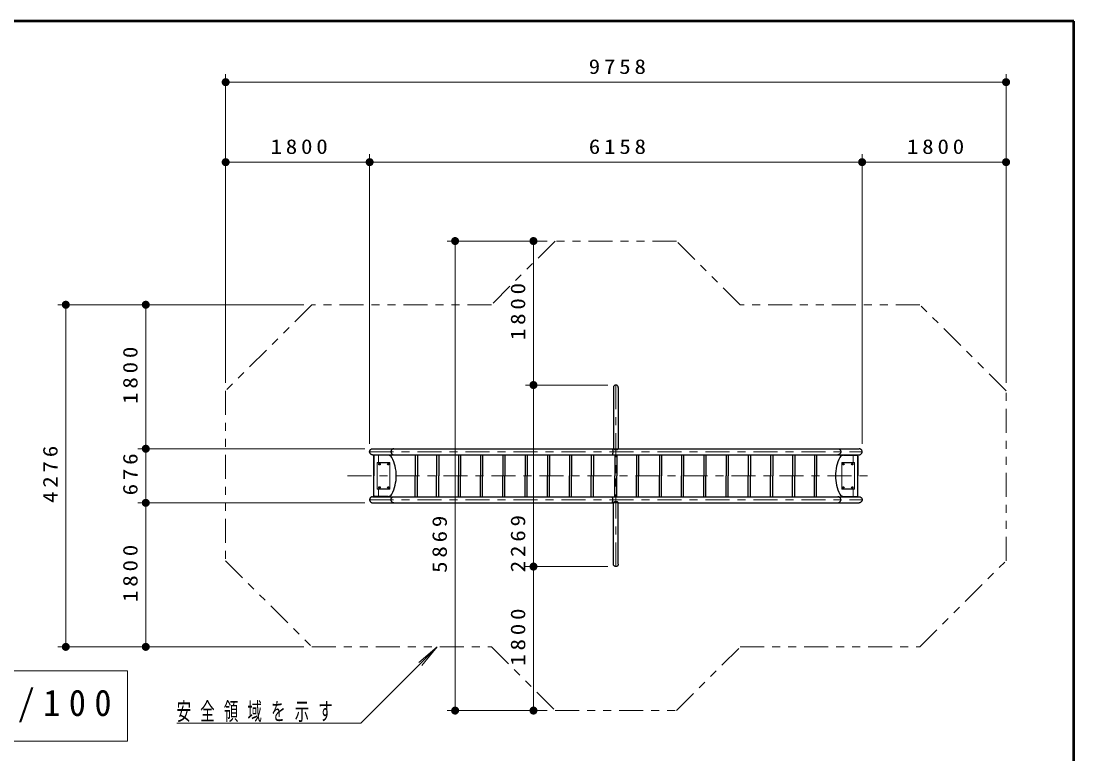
# Model space of a CAD drawing. Units: millimetres on the paper, with parts at other scales. Extents: x -365 to 0, y -5 to 257.
# Drawn here: x -131.6 to 0, y 165.4 to 257 of the extents above; entities that cross this region are included whole.
import ezdxf

# ---------------------------------------------------------------- set-up
doc = ezdxf.new("R2010")
doc.units = ezdxf.units.MM
for name, pattern in [('USER1', [4.5, 2.5, -2]), ('USER2', [6, 3, -1, 1, -1]), ('USER3', [8, 3, -1, 1, -1, 1, -1])]:
    doc.linetypes.add(name, pattern=pattern)
doc.layers.add('0_2', color=7, linetype='Continuous', lineweight=13)
doc.styles.add('ＭＳ ゴシック', font='')
doc.styles.get('ＭＳ ゴシック').set_extended_font_data('MS Gothic')

# ---------------------------------------------------------------- blocks, each defined once
blk = doc.blocks.new('filled_dot')
at = {"color": 0, "linetype": 'Continuous', "lineweight": -2, "const_width": 1.25}
blk.add_lwpolyline([(-0.625, 0, 1), (0.625, 0, 1)], format="xyb", close=True, dxfattribs=at)

msp = doc.modelspace()

# ---------------------------------------------------------------- linework, layer by layer
at = {"layer": '0_2', "lineweight": 50}
for p, q in [((0, 257), (-365, 257)), ((0, 0), (0, 257))]:
    msp.add_line(p, q, dxfattribs=at)
at = {"layer": '0_2'}
for p, q in [((-106.06, 211.774), (-106.06, 250.364)), ((-8.485, 211.774), (-8.485, 250.364)), ((-106.06, 249.364), (-8.485, 249.364)), ((-106.06, 211.774), (-106.06, 240.364)), ((-88.06, 204.158), (-88.06, 240.364)), ((-26.485, 204.158), (-26.485, 240.364)), ((-8.485, 211.774), (-8.485, 240.364)), ((-106.06, 239.364), (-88.06, 239.364)), ((-88.06, 239.364), (-26.485, 239.364)), ((-26.485, 239.364), (-8.485, 239.364)), ((-65.853, 229.504), (-78.374, 229.504)), ((-77.374, 170.812), (-77.374, 229.504)), ((-65.853, 229.504), (-68.575, 229.504)), ((-67.575, 211.504), (-67.575, 229.504)), ((-96.282, 221.54), (-127.048, 221.54)), ((-126.048, 178.777), (-126.048, 221.54)), ((-96.282, 221.54), (-117.048, 221.54)), ((-116.048, 203.54), (-116.048, 221.54)), ((-58.272, 211.504), (-68.575, 211.504)), ((-58.272, 211.504), (-68.575, 211.504)), ((-67.575, 188.812), (-67.575, 211.504)), ((-88.672, 203.54), (-117.048, 203.54)), ((-116.048, 196.777), (-116.048, 203.54)), ((-88.672, 196.777), (-117.048, 196.777)), ((-116.048, 178.777), (-116.048, 196.777)), ((-58.272, 188.812), (-68.575, 188.812)), ((-58.272, 188.812), (-68.575, 188.812)), ((-67.575, 170.812), (-67.575, 188.812)), ((-96.282, 178.777), (-127.048, 178.777)), ((-96.282, 178.777), (-117.048, 178.777)), ((-89.139, 169.221), (-79.599, 178.761)), ((-79.599, 178.761), (-81.897, 176.832)), ((-79.599, 178.761), (-81.527, 176.463)), ((-118.317, 175.783), (-175.117, 175.783)), ((-118.317, 166.983), (-118.317, 175.783)), ((-65.853, 170.812), (-78.374, 170.812)), ((-65.853, 170.812), (-68.575, 170.812)), ((-112.185, 169.221), (-89.139, 169.221)), ((-175.117, 166.983), (-118.317, 166.983))]:
    msp.add_line(p, q, dxfattribs=at)
at = {"layer": '0_2', "lineweight": 25}
for p, q in [((-57.575, 211.191), (-57.575, 203.54)), ((-56.97, 211.191), (-56.97, 203.54)), ((-87.684, 203.54), (-57.575, 203.54)), ((-87.684, 202.777), (-26.86, 202.777)), ((-87.543, 197.54), (-87.543, 202.777)), ((-85.732, 202.733), (-87.425, 202.733)), ((-82.366, 202.777), (-82.366, 200.158)), ((-82.094, 202.777), (-82.094, 200.158)), ((-79.689, 202.777), (-79.689, 200.158)), ((-79.417, 202.777), (-79.417, 200.158)), ((-76.963, 202.777), (-76.963, 200.158)), ((-76.691, 202.777), (-76.691, 200.158)), ((-74.202, 202.777), (-74.202, 200.158)), ((-73.93, 202.777), (-73.93, 200.158)), ((-71.419, 202.777), (-71.419, 200.158)), ((-71.147, 202.777), (-71.147, 200.158)), ((-68.627, 202.777), (-68.627, 200.158)), ((-68.355, 202.777), (-68.355, 200.158)), ((-65.84, 202.777), (-65.84, 200.158)), ((-65.568, 202.777), (-65.568, 200.158)), ((-63.072, 202.777), (-63.072, 200.158)), ((-62.8, 202.777), (-62.8, 200.158)), ((-60.352, 202.777), (-60.352, 200.158)), ((-60.08, 202.777), (-60.08, 200.158)), ((-57.408, 202.777), (-57.408, 200.158)), ((-57.136, 202.777), (-57.136, 200.158)), ((-56.97, 203.54), (-26.86, 203.54)), ((-54.704, 202.777), (-54.704, 200.158)), ((-54.432, 202.777), (-54.432, 200.158)), ((-51.82, 202.777), (-51.82, 200.158)), ((-51.548, 202.777), (-51.548, 200.158)), ((-49.069, 202.777), (-49.069, 200.158)), ((-48.797, 202.777), (-48.797, 200.158)), ((-46.291, 202.777), (-46.291, 200.158)), ((-46.019, 202.777), (-46.019, 200.158)), ((-43.501, 202.777), (-43.501, 200.158)), ((-43.229, 202.777), (-43.229, 200.158)), ((-40.711, 202.777), (-40.711, 200.158)), ((-40.439, 202.777), (-40.439, 200.158)), ((-37.935, 202.777), (-37.935, 200.158)), ((-37.663, 202.777), (-37.663, 200.158)), ((-35.187, 202.777), (-35.187, 200.158)), ((-34.915, 202.777), (-34.915, 200.158)), ((-32.45, 202.777), (-32.45, 200.158)), ((-32.178, 202.777), (-32.178, 200.158)), ((-28.812, 202.733), (-27.119, 202.733)), ((-27.001, 197.54), (-27.001, 202.777)), ((-87.525, 202.633), (-87.525, 200.158)), ((-27.019, 202.633), (-27.019, 200.158)), ((-87.525, 197.683), (-87.525, 200.158)), ((-82.366, 197.54), (-82.366, 200.158)), ((-82.094, 197.54), (-82.094, 200.158)), ((-79.689, 197.54), (-79.689, 200.158)), ((-79.417, 197.54), (-79.417, 200.158)), ((-76.963, 197.54), (-76.963, 200.158)), ((-76.691, 197.54), (-76.691, 200.158)), ((-74.202, 197.54), (-74.202, 200.158)), ((-73.93, 197.54), (-73.93, 200.158)), ((-71.419, 197.54), (-71.419, 200.158)), ((-71.147, 197.54), (-71.147, 200.158)), ((-68.627, 197.54), (-68.627, 200.158)), ((-68.355, 197.54), (-68.355, 200.158)), ((-65.84, 197.54), (-65.84, 200.158)), ((-65.568, 197.54), (-65.568, 200.158)), ((-63.072, 197.54), (-63.072, 200.158)), ((-62.8, 197.54), (-62.8, 200.158)), ((-60.352, 197.54), (-60.352, 200.158)), ((-60.08, 197.54), (-60.08, 200.158)), ((-57.408, 197.54), (-57.408, 200.158)), ((-57.136, 197.54), (-57.136, 200.158)), ((-54.704, 197.54), (-54.704, 200.158)), ((-54.432, 197.54), (-54.432, 200.158)), ((-51.82, 197.54), (-51.82, 200.158)), ((-51.548, 197.54), (-51.548, 200.158)), ((-49.069, 197.54), (-49.069, 200.158)), ((-48.797, 197.54), (-48.797, 200.158)), ((-46.291, 197.54), (-46.291, 200.158)), ((-46.019, 197.54), (-46.019, 200.158)), ((-43.501, 197.54), (-43.501, 200.158)), ((-43.229, 197.54), (-43.229, 200.158)), ((-40.711, 197.54), (-40.711, 200.158)), ((-40.439, 197.54), (-40.439, 200.158)), ((-37.935, 197.54), (-37.935, 200.158)), ((-37.663, 197.54), (-37.663, 200.158)), ((-35.187, 197.54), (-35.187, 200.158)), ((-34.915, 197.54), (-34.915, 200.158)), ((-32.45, 197.54), (-32.45, 200.158)), ((-32.178, 197.54), (-32.178, 200.158)), ((-27.019, 197.683), (-27.019, 200.158)), ((-87.684, 197.54), (-26.86, 197.54)), ((-85.732, 197.583), (-87.425, 197.583)), ((-28.812, 197.583), (-27.119, 197.583)), ((-87.684, 196.777), (-57.575, 196.777)), ((-57.575, 189.125), (-57.575, 196.777)), ((-56.97, 196.777), (-26.86, 196.777)), ((-56.97, 189.125), (-56.97, 196.777))]:
    msp.add_line(p, q, dxfattribs=at)
at = {"layer": '0_2', "linetype": 'USER2'}
for p, q in [((-57.272, 211.504), (-57.272, 200.158)), ((-88.06, 203.158), (-26.485, 203.158)), ((-90.809, 200.158), (-24.952, 200.158)), ((-57.272, 188.812), (-57.272, 200.158)), ((-88.06, 197.158), (-26.485, 197.158))]:
    msp.add_line(p, q, dxfattribs=at)
at = {"layer": '0_2', "linetype": 'USER1'}
for p, q in [((-86.938, 201.808), (-86.938, 202.777)), ((-57.575, 203.54), (-56.97, 203.54)), ((-27.606, 201.808), (-27.606, 202.777)), ((-87.113, 200.158), (-87.113, 201.808)), ((-87.113, 201.808), (-85.525, 201.808)), ((-87.113, 201.776), (-85.525, 201.776)), ((-85.525, 200.158), (-85.525, 201.808)), ((-27.432, 201.808), (-29.019, 201.808)), ((-29.019, 200.158), (-29.019, 201.808)), ((-27.432, 201.776), (-29.019, 201.776)), ((-27.432, 200.158), (-27.432, 201.808)), ((-87.113, 200.158), (-87.113, 198.508)), ((-85.525, 200.158), (-85.525, 198.508)), ((-29.019, 200.158), (-29.019, 198.508)), ((-27.432, 200.158), (-27.432, 198.508)), ((-87.113, 198.54), (-85.525, 198.54)), ((-87.113, 198.508), (-85.525, 198.508)), ((-86.938, 197.54), (-86.938, 198.508)), ((-27.432, 198.54), (-29.019, 198.54)), ((-27.432, 198.508), (-29.019, 198.508)), ((-27.606, 197.54), (-27.606, 198.508)), ((-57.575, 196.777), (-56.97, 196.777))]:
    msp.add_line(p, q, dxfattribs=at)
at = {"layer": '0_2', "linetype": 'USER3'}
msp.add_lwpolyline([(-19.251, 178.777), (-8.485, 189.543), (-8.485, 210.774), (-19.251, 221.54), (-41.726, 221.54), (-49.691, 229.504), (-64.853, 229.504), (-72.818, 221.54), (-95.294, 221.54), (-106.06, 210.774), (-106.06, 189.543), (-95.294, 178.777), (-72.818, 178.777), (-64.853, 170.812), (-49.691, 170.812), (-41.726, 178.777)], close=True, dxfattribs=at)
at = {"layer": '0_2', "lineweight": 25}
for points in [[(-56.97, 211.191), (-56.972, 211.232), (-56.98, 211.272), (-56.993, 211.311), (-57.01, 211.348), (-57.032, 211.382), (-57.058, 211.413), (-57.088, 211.44), (-57.121, 211.462), (-57.156, 211.48), (-57.194, 211.494), (-57.233, 211.502), (-57.272, 211.504), (-57.312, 211.502), (-57.35, 211.494), (-57.388, 211.48), (-57.423, 211.462), (-57.456, 211.44), (-57.486, 211.413), (-57.512, 211.382), (-57.534, 211.348), (-57.552, 211.311), (-57.564, 211.272), (-57.572, 211.232), (-57.575, 211.191)], [(-87.684, 202.777), (-87.733, 202.78), (-87.781, 202.79), (-87.828, 202.806), (-87.872, 202.828), (-87.913, 202.856), (-87.95, 202.888), (-87.982, 202.926), (-88.009, 202.968), (-88.031, 203.012), (-88.047, 203.06), (-88.057, 203.108), (-88.06, 203.158), (-88.057, 203.208), (-88.047, 203.257), (-88.031, 203.304), (-88.009, 203.349), (-87.982, 203.391), (-87.95, 203.428), (-87.913, 203.461), (-87.872, 203.489), (-87.828, 203.511), (-87.781, 203.527), (-87.733, 203.536), (-87.684, 203.54)], [(-85.019, 203.54), (-85.068, 203.536), (-85.116, 203.527), (-85.163, 203.511), (-85.207, 203.489), (-85.248, 203.461), (-85.285, 203.428), (-85.317, 203.391), (-85.344, 203.349), (-85.366, 203.304), (-85.382, 203.257), (-85.392, 203.208), (-85.395, 203.158), (-85.392, 203.108), (-85.382, 203.06), (-85.366, 203.012), (-85.344, 202.968), (-85.317, 202.926), (-85.285, 202.888), (-85.248, 202.856), (-85.207, 202.828), (-85.163, 202.806), (-85.116, 202.79), (-85.068, 202.78), (-85.019, 202.777)], [(-57.755, 203.54), (-57.742, 203.536), (-57.73, 203.527), (-57.717, 203.511), (-57.706, 203.489), (-57.695, 203.461), (-57.685, 203.428), (-57.677, 203.391), (-57.67, 203.349), (-57.664, 203.304), (-57.66, 203.257), (-57.657, 203.208), (-57.656, 203.158), (-57.657, 203.108), (-57.66, 203.06), (-57.664, 203.012), (-57.67, 202.968), (-57.677, 202.926), (-57.685, 202.888), (-57.695, 202.856), (-57.706, 202.828), (-57.717, 202.806), (-57.73, 202.79), (-57.742, 202.78), (-57.755, 202.777)], [(-56.97, 203.54), (-56.972, 203.522), (-56.98, 203.505), (-56.993, 203.488), (-57.01, 203.472), (-57.032, 203.457), (-57.058, 203.443), (-57.088, 203.432), (-57.121, 203.422), (-57.156, 203.414), (-57.194, 203.408), (-57.233, 203.405), (-57.272, 203.404), (-57.312, 203.405), (-57.35, 203.408), (-57.388, 203.414), (-57.423, 203.422), (-57.456, 203.432), (-57.486, 203.443), (-57.512, 203.457), (-57.534, 203.472), (-57.552, 203.488), (-57.564, 203.505), (-57.572, 203.522), (-57.575, 203.54)], [(-29.525, 203.54), (-29.476, 203.536), (-29.428, 203.527), (-29.381, 203.511), (-29.337, 203.489), (-29.297, 203.461), (-29.26, 203.428), (-29.227, 203.391), (-29.2, 203.349), (-29.178, 203.304), (-29.162, 203.257), (-29.153, 203.208), (-29.15, 203.158), (-29.153, 203.108), (-29.162, 203.06), (-29.178, 203.012), (-29.2, 202.968), (-29.227, 202.926), (-29.26, 202.888), (-29.297, 202.856), (-29.337, 202.828), (-29.381, 202.806), (-29.428, 202.79), (-29.476, 202.78), (-29.525, 202.777)], [(-26.86, 202.777), (-26.811, 202.78), (-26.763, 202.79), (-26.717, 202.806), (-26.672, 202.828), (-26.632, 202.856), (-26.595, 202.888), (-26.562, 202.926), (-26.535, 202.968), (-26.513, 203.012), (-26.497, 203.06), (-26.488, 203.108), (-26.485, 203.158), (-26.488, 203.208), (-26.497, 203.257), (-26.513, 203.304), (-26.535, 203.349), (-26.562, 203.391), (-26.595, 203.428), (-26.632, 203.461), (-26.672, 203.489), (-26.717, 203.511), (-26.763, 203.527), (-26.811, 203.536), (-26.86, 203.54)], [(-87.684, 197.54), (-87.733, 197.536), (-87.781, 197.527), (-87.828, 197.511), (-87.872, 197.489), (-87.913, 197.461), (-87.95, 197.428), (-87.982, 197.391), (-88.009, 197.349), (-88.031, 197.304), (-88.047, 197.257), (-88.057, 197.208), (-88.06, 197.158), (-88.057, 197.108), (-88.047, 197.06), (-88.031, 197.012), (-88.009, 196.968), (-87.982, 196.926), (-87.95, 196.888), (-87.913, 196.856), (-87.872, 196.828), (-87.828, 196.806), (-87.781, 196.79), (-87.733, 196.78), (-87.684, 196.777)], [(-85.019, 196.777), (-85.068, 196.78), (-85.116, 196.79), (-85.163, 196.806), (-85.207, 196.828), (-85.248, 196.856), (-85.285, 196.888), (-85.317, 196.926), (-85.344, 196.968), (-85.366, 197.012), (-85.382, 197.06), (-85.392, 197.108), (-85.395, 197.158), (-85.392, 197.208), (-85.382, 197.257), (-85.366, 197.304), (-85.344, 197.349), (-85.317, 197.391), (-85.285, 197.428), (-85.248, 197.461), (-85.207, 197.489), (-85.163, 197.511), (-85.116, 197.527), (-85.068, 197.536), (-85.019, 197.54)], [(-57.755, 196.777), (-57.742, 196.78), (-57.73, 196.79), (-57.717, 196.806), (-57.706, 196.828), (-57.695, 196.856), (-57.685, 196.888), (-57.677, 196.926), (-57.67, 196.968), (-57.664, 197.012), (-57.66, 197.06), (-57.657, 197.108), (-57.656, 197.158), (-57.657, 197.208), (-57.66, 197.257), (-57.664, 197.304), (-57.67, 197.349), (-57.677, 197.391), (-57.685, 197.428), (-57.695, 197.461), (-57.706, 197.489), (-57.717, 197.511), (-57.73, 197.527), (-57.742, 197.536), (-57.755, 197.54)], [(-29.525, 196.777), (-29.476, 196.78), (-29.428, 196.79), (-29.381, 196.806), (-29.337, 196.828), (-29.297, 196.856), (-29.26, 196.888), (-29.227, 196.926), (-29.2, 196.968), (-29.178, 197.012), (-29.162, 197.06), (-29.153, 197.108), (-29.15, 197.158), (-29.153, 197.208), (-29.162, 197.257), (-29.178, 197.304), (-29.2, 197.349), (-29.227, 197.391), (-29.26, 197.428), (-29.297, 197.461), (-29.337, 197.489), (-29.381, 197.511), (-29.428, 197.527), (-29.476, 197.536), (-29.525, 197.54)], [(-26.86, 197.54), (-26.811, 197.536), (-26.763, 197.527), (-26.717, 197.511), (-26.672, 197.489), (-26.632, 197.461), (-26.595, 197.428), (-26.562, 197.391), (-26.535, 197.349), (-26.513, 197.304), (-26.497, 197.257), (-26.488, 197.208), (-26.485, 197.158), (-26.488, 197.108), (-26.497, 197.06), (-26.513, 197.012), (-26.535, 196.968), (-26.562, 196.926), (-26.595, 196.888), (-26.632, 196.856), (-26.672, 196.828), (-26.717, 196.806), (-26.763, 196.79), (-26.811, 196.78), (-26.86, 196.777)], [(-56.97, 196.777), (-56.972, 196.795), (-56.98, 196.812), (-56.993, 196.829), (-57.01, 196.845), (-57.032, 196.86), (-57.058, 196.873), (-57.088, 196.885), (-57.121, 196.895), (-57.156, 196.903), (-57.194, 196.908), (-57.233, 196.912), (-57.272, 196.913), (-57.312, 196.912), (-57.35, 196.908), (-57.388, 196.903), (-57.423, 196.895), (-57.456, 196.885), (-57.486, 196.873), (-57.512, 196.86), (-57.534, 196.845), (-57.552, 196.829), (-57.564, 196.812), (-57.572, 196.795), (-57.575, 196.777)], [(-56.97, 189.125), (-56.972, 189.084), (-56.98, 189.044), (-56.993, 189.006), (-57.01, 188.969), (-57.032, 188.935), (-57.058, 188.904), (-57.088, 188.877), (-57.121, 188.854), (-57.156, 188.836), (-57.194, 188.823), (-57.233, 188.815), (-57.272, 188.812), (-57.312, 188.815), (-57.35, 188.823), (-57.388, 188.836), (-57.423, 188.854), (-57.456, 188.877), (-57.486, 188.904), (-57.512, 188.935), (-57.534, 188.969), (-57.552, 189.006), (-57.564, 189.044), (-57.572, 189.084), (-57.575, 189.125)]]:
    msp.add_lwpolyline(points, dxfattribs=at)
for points in [[(-86.84, 201.633), (-86.854, 201.608), (-86.84, 201.583), (-86.811, 201.583), (-86.796, 201.608), (-86.811, 201.633)], [(-85.74, 201.633), (-85.754, 201.608), (-85.74, 201.583), (-85.711, 201.583), (-85.696, 201.608), (-85.711, 201.633)], [(-28.805, 201.633), (-28.79, 201.608), (-28.805, 201.583), (-28.834, 201.583), (-28.848, 201.608), (-28.834, 201.633)], [(-27.705, 201.633), (-27.69, 201.608), (-27.705, 201.583), (-27.734, 201.583), (-27.748, 201.608), (-27.734, 201.633)], [(-86.84, 198.733), (-86.854, 198.708), (-86.84, 198.683), (-86.811, 198.683), (-86.796, 198.708), (-86.811, 198.733)], [(-85.74, 198.733), (-85.754, 198.708), (-85.74, 198.683), (-85.711, 198.683), (-85.696, 198.708), (-85.711, 198.733)], [(-28.805, 198.733), (-28.79, 198.708), (-28.805, 198.683), (-28.834, 198.683), (-28.848, 198.708), (-28.834, 198.733)], [(-27.705, 198.733), (-27.69, 198.708), (-27.705, 198.683), (-27.734, 198.683), (-27.748, 198.708), (-27.734, 198.733)]]:
    msp.add_lwpolyline(points, close=True, dxfattribs=at)
for centre, radius in [((-86.825, 201.608), 0.09), ((-86.825, 201.608), 0.08), ((-85.725, 201.608), 0.09), ((-85.725, 201.608), 0.08), ((-28.819, 201.608), 0.09), ((-28.819, 201.608), 0.08), ((-27.719, 201.608), 0.09), ((-27.719, 201.608), 0.08), ((-86.825, 198.708), 0.09), ((-86.825, 198.708), 0.08), ((-85.725, 198.708), 0.09), ((-85.725, 198.708), 0.08), ((-28.819, 198.708), 0.09), ((-28.819, 198.708), 0.08), ((-27.719, 198.708), 0.09), ((-27.719, 198.708), 0.08)]:
    msp.add_circle(centre, radius, dxfattribs=at)
for centre, radius, start, end in [((-87.425, 202.633), 0.1, 90, 180), ((-85.732, 202.233), 0.5, 27.45883, 90), ((-28.812, 202.233), 0.5, 90, 152.54117), ((-27.119, 202.633), 0.1, 0, 90), ((-89.725, 200.158), 5, 0, 27.45883), ((-24.819, 200.158), 5, 152.54117, 180), ((-89.725, 200.158), 5, 332.54117, 0), ((-24.819, 200.158), 5, 180, 207.45883), ((-87.425, 197.683), 0.1, 180, 270), ((-85.732, 198.083), 0.5, 270, 332.54117), ((-28.812, 198.083), 0.5, 207.45883, 270), ((-27.119, 197.683), 0.1, 270, 0)]:
    msp.add_arc(centre, radius, start, end, dxfattribs=at)

# ---------------------------------------------------------------- block references
at = {"layer": '0_2', "xscale": 0.4, "yscale": 0.4}
for p in [(-106.06, 249.364), (-106.06, 239.364), (-88.06, 239.364), (-26.485, 239.364)]:
    msp.add_blockref('filled_dot', p, dxfattribs=at)
for p, rotation in [((-8.485, 249.364), 180), ((-88.06, 239.364), 180), ((-26.485, 239.364), 180), ((-8.485, 239.364), 180), ((-77.374, 229.504), 270), ((-67.575, 229.504), 270), ((-126.048, 221.54), 270), ((-116.048, 221.54), 270), ((-67.575, 211.504), 90), ((-67.575, 211.504), 270), ((-116.048, 203.54), 270), ((-116.048, 203.54), 90), ((-116.048, 196.777), 270), ((-116.048, 196.777), 90), ((-67.575, 188.812), 270), ((-67.575, 188.812), 90), ((-126.048, 178.777), 90), ((-116.048, 178.777), 90), ((-77.374, 170.812), 90), ((-67.575, 170.812), 90)]:
    msp.add_blockref('filled_dot', p, dxfattribs=dict(at, rotation=rotation))

# ---------------------------------------------------------------- texts
at = {"layer": '0_2', "style": 'ＭＳ ゴシック'}
for s, insert, char_height, attachment_point in [('\\T1.33;\\W1.15;9758', (-56.856, 250.364), 1.833, 8), ('\\T1.33;\\W1.15;1800', (-96.639, 240.364), 1.833, 8), ('\\T1.33;\\W1.15;6158', (-56.844, 240.364), 1.833, 8), ('\\T1.33;\\W1.15;1800', (-17.064, 240.364), 1.833, 8), ('\\T1.5;\\W0.95;安全領域\u3000S=1/100', (-173.717, 171.383), 3.299, 4), ('\\T1.64;\\W0.6;安全領域を示す', (-112.185, 169.371), 2.199, 7)]:
    msp.add_mtext(s, dxfattribs=dict(at, insert=insert, char_height=char_height, attachment_point=attachment_point))
at = {"layer": '0_2', "char_height": 1.833, "attachment_point": 8, "rotation": 90, "style": 'ＭＳ ゴシック'}
for s, insert in [('\\T1.33;\\W1.15;1800', (-68.575, 220.925)), ('\\T1.33;\\W1.15;1800', (-117.048, 212.961)), ('\\T1.33;\\W1.15;4276', (-127.048, 200.575)), ('\\T1.33;\\W1.15;676', (-117.048, 200.575)), ('\\T1.33;\\W1.15;5869', (-78.374, 191.833)), ('\\T1.33;\\W1.15;2269', (-68.575, 191.916)), ('\\T1.33;\\W1.15;1800', (-117.048, 188.198)), ('\\T1.33;\\W1.15;1800', (-68.575, 180.233))]:
    msp.add_mtext(s, dxfattribs=dict(at, insert=insert))

doc.saveas('drawing.dxf')
